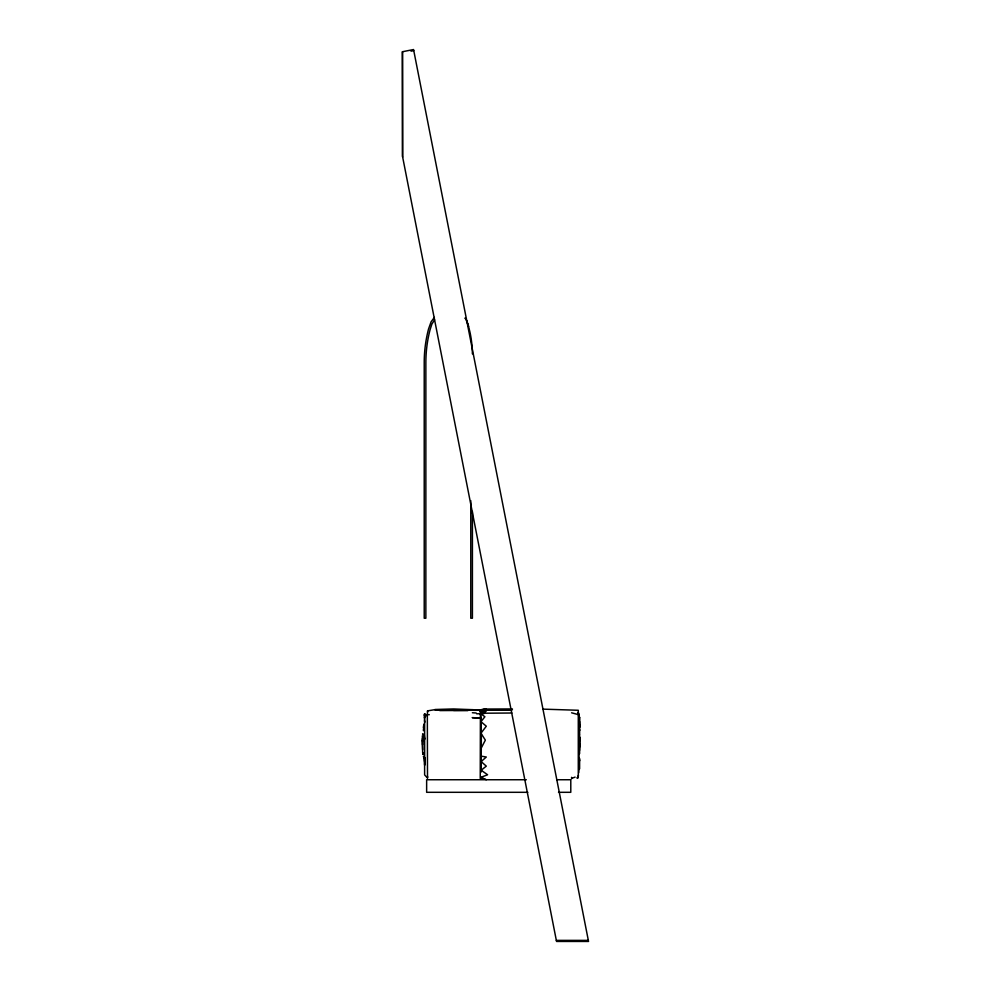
<?xml version="1.0" encoding="UTF-8"?>
<svg xmlns="http://www.w3.org/2000/svg" width="991" height="991" viewBox="0 0 991 991"><rect width="100%" height="100%" fill="white"/><g stroke="black" fill="none" stroke-linecap="round" stroke-linejoin="round"><path stroke-width="1.49" d="M422.637 738.53L422.6 741.677L422.6 739.472M579.611 746.892L579.661 742.891M579.611 768.855L579.611 759.787M486.296 779.744L480.957 777.303L487.609 774.776L480.957 770.081L481.242 762.054M579.611 734.442L579.611 747.164M423.417 730.739L423.467 728.806M424.594 758.053L424.631 774.912L427.505 778.009L427.616 776.61M481.341 770.106L486.296 766.142L480.957 761.398L481.118 743.176M422.562 744.724L422.637 742.048M579.611 734.096L579.797 717.707M579.524 750.509L579.611 747.573M424.656 713.768L424.507 718.178L424.656 713.768L424.507 715.898L424.718 713.954L424.507 714.796M511.851 713.012L480.4 713.247L480.239 778.554M423.318 727.667L423.913 724.074M579.611 739.955L579.698 738.047L579.041 738.146M424.656 764.866L424.631 716.964L427.344 714.635L427.555 710.869L434.789 709.667L453.556 709.073L472.385 709.767L434.789 709.667L472.385 709.643L480.239 710.25L480.771 711.699L483.583 712.504L482.208 713.099L484.265 713.396L476.733 713.83M427.505 778.009L427.344 714.635L429.289 714.709M480.957 710.448L480.771 711.699L480.957 710.448L480.239 711.08M578.707 772.831L579.041 768.88M579.611 717.496L578.286 713.483M481.242 711.724L479.706 711.612L486.296 709.866L512.434 709.791M577.282 777.563L577.381 778.319L578.286 776.696L578.286 710.274L542.895 709.135M423.083 754.324L423.541 752.764L423.801 754.176L423.083 754.324L422.946 753.135L424.21 753.507L423.083 754.324L423.615 753.507M578.471 775.16L577.394 778.294L578.372 776.783M480.957 748.589L485.355 740.128L480.957 733.216L486.296 726.217L480.957 721.646L484.896 716.766L480.982 713.879L480.313 714.499L480.957 714.635M579.611 721.535L579.611 725.102M480.313 714.499L483.794 713.21L481.341 712.777M434.603 319.82L431.903 324.045L430.106 329.594A130.453 130.453 0 0 0 425.87 362.768L425.857 618.223L424.222 618.223L424.222 362.743A132.844 132.844 0 0 1 428.546 328.975L431.122 321.778L434.392 317.38M480.957 712.207L485.739 711.563L481.341 711.253M579.041 728.719L579.661 724.347L579.797 727.382M572.426 778.084L575.127 777.117M483.633 709.878L486.296 709.048L512.434 708.937M484.958 710.436L481.341 711.811L485.739 711.563M402.457 51.73L413.557 49.55L588.543 941.45L556.546 941.45L402.457 156.07L402.457 51.73L402.668 157.148M410.992 51.173L413.767 50.628M486.296 709.048L481.329 709.705L486.296 709.048L481.341 709.952L481.242 711.067M481.341 777.34L481.341 778.889M486.296 709.866L481.341 709.952L511.306 709.816M473.723 710.287L480.239 710.25M481.341 761.398L486.296 757.025L481.341 756.183M439.719 710.584L468.099 710.436L453.556 710.436M526.32 779.744L426.638 779.744L426.638 792.305L527.856 792.305M556.992 779.744L570.791 779.744L570.791 792.305L558.515 792.305M556.335 940.372L588.332 940.372M480.4 713.247L484.265 713.396M472.385 712.74L476.175 713M481.242 712.925L483.794 713.21M579.041 714.808L571.596 712.802M481.341 733.29L481.242 755.278M482.295 778.232L484.958 779.236M579.041 729.983L579.661 730.441L579.041 727.629M423.913 757.904L423.392 756.368M579.041 714.276L578.286 713.148M578.063 713.941L579.041 715.378M579.041 728.831L579.524 729.995M424.718 722.018L424.656 722.29M422.946 753.135L423.392 754.634M578.471 714.561L578.286 712.269L578.422 713.247M468.545 326.435A38.55 38.55 0 0 0 466.303 320.217A38.897 38.897 0 0 1 468.557 326.435L469.945 332.035A109.951 109.951 0 0 1 472.397 353.911M422.637 749.642L422.364 735.793M423.913 734.789L424.544 739.274L424.383 735.545M423.913 734.046L424.544 739.274M422.513 738.146L422.637 740.029M427.555 710.869L427.616 711.885M424.507 719.664L424.644 721.919M424.644 765.25L424.507 757.248L424.631 761.274M422.661 752.776L422.364 740.302M480.957 733.451L481.106 737.688M424.507 757.248L424.656 761.831M579.524 737.626L579.611 741.417M579.611 758.375L579.661 760.754M579.611 736.796L579.611 753.668M579.041 748.478L579.041 760.642M571.596 777.328L571.596 778.777M481.242 718.388L481.242 730.392M480.957 710.336L480.957 711.414M480.957 715.898L480.957 739.1M480.957 740.512L480.957 772.237M472.41 511.467L472.41 618.223L470.775 618.223L470.775 500.653M422.637 733.712L422.637 734.504M480.189 717.992L472.385 717.657L480.189 717.992M465.733 319.052A38.897 38.897 0 0 0 465.126 317.9A38.55 38.55 0 0 1 465.733 319.052"/></g></svg>
